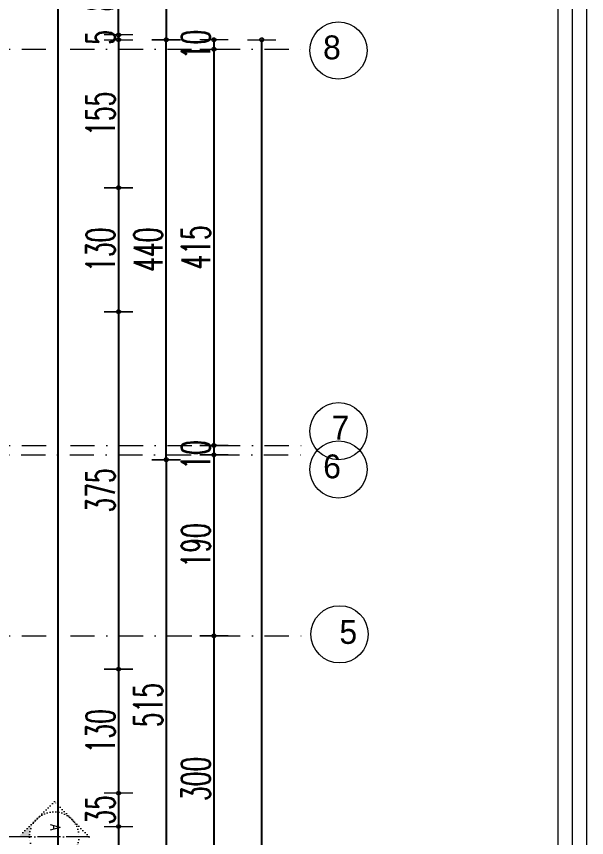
# Model space of a CAD drawing. Header units: millimetres. Extents: x -16104 to 67872, y -88009 to 12107.
# Drawn here: x 27645 to 28243, y -6471 to -5610 of the extents above; entities that cross this region are included whole.
import ezdxf
from ezdxf.enums import TextEntityAlignment as Align

# ---------------------------------------------------------------- set-up
doc = ezdxf.new("R2010")
doc.units = ezdxf.units.MM
for name, pattern in [('ACAD_ISO04W100', [30, 24, -3, 0, -3]), ('ACAD_ISO07W100', [3, 0, -3]), ('DASHDOTX2', [50.8, 25.4, -12.7, 0, -12.7])]:
    doc.linetypes.add(name, pattern=pattern)
doc.layers.get('0').update_dxf_attribs({"color": 241})
for name, color, linetype, lineweight in [('AKS', 1, 'ACAD_ISO07W100', 5), ('akslar', 144, 'Continuous', 20), ('c05', 32, 'Continuous', 13), ('OLCU', 54, 'Continuous', 13)]:
    doc.layers.add(name, color=color, linetype=linetype, lineweight=lineweight)
doc.styles.add('DIM', font='Txttw.shx', dxfattribs={"width": 0.6})
doc.styles.add('DIMENSIONS', font='simplex', dxfattribs={"width": 0.8})
doc.dimstyles.new('50', dxfattribs={"dimscale": 0, "dimtxt": 30, "dimasz": 1, "dimexe": 0, "dimexo": 2, "dimgap": 4, "dimtad": 1, "dimdec": 0, "dimzin": 0, "dimdsep": 46, "dimtxsty": 'DIM', "dimblk1": 'DOT', "dimblk2": 'DOT', "dimsah": 1, "dimcen": 1.5, "dimdle": 3, "dimse1": 1, "dimse2": 1, "dimclrd": 256, "dimclre": 9, "dimclrt": 256, "dimadec": 0, "dimazin": 0, "dimtfac": 0.24, "dimtdec": 0, "dimtix": 1, "dimtmove": 2, "dimatfit": 3, "dimldrblk": 'DOT', "dimfxl": 0, "dimtolj": 1, "dimtzin": 15, "dimarcsym": 0})

# ---------------------------------------------------------------- blocks, each defined once
blk = doc.blocks.new('DOT')
for p, q in [((0, 15), (0, -15)), ((-2, 0), (0, 0)), ((2, 0), (0, 0))]:
    blk.add_line(p, q)
blk.add_circle((0, 0), 2)
blk = doc.blocks.new('*D7394')
at = {"layer": 'Defpoints', "color": 0, "transparency": 16777216}
for p in [(27702.37, -5634.56), (27702.37, -5789.72), (27752.37, -5789.72)]:
    blk.add_point(p, dxfattribs=at)
at = {"layer": 'OLCU', "lineweight": -2, "transparency": 16777216}
blk.add_line((27752.37, -5635.56), (27752.37, -5788.72), dxfattribs=at)
for p, rotation in [((27752.37, -5634.56), 90), ((27752.37, -5789.72), 270)]:
    blk.add_blockref('DOT', p, dxfattribs=dict(at, rotation=rotation))
at = {"layer": 'OLCU', "transparency": 16777216, "insert": (27733.37, -5712.14), "char_height": 30, "attachment_point": 5, "rotation": 90, "style": 'DIM'}
blk.add_mtext('\\A1;155', dxfattribs=at)
blk = doc.blocks.new('*D7395')
at = {"layer": 'Defpoints', "color": 0, "transparency": 16777216}
for p in [(27702.37, -5789.72), (27702.37, -5919.72), (27752.37, -5919.72)]:
    blk.add_point(p, dxfattribs=at)
at = {"layer": 'OLCU', "lineweight": -2, "transparency": 16777216}
blk.add_line((27752.37, -5790.72), (27752.37, -5918.72), dxfattribs=at)
for p, rotation in [((27752.37, -5789.72), 90), ((27752.37, -5919.72), 270)]:
    blk.add_blockref('DOT', p, dxfattribs=dict(at, rotation=rotation))
at = {"layer": 'OLCU', "transparency": 16777216, "insert": (27733.37, -5854.72), "char_height": 30, "attachment_point": 5, "rotation": 90, "style": 'DIM'}
blk.add_mtext('\\A1;130', dxfattribs=at)
blk = doc.blocks.new('*D7396')
at = {"layer": 'Defpoints', "color": 0, "transparency": 16777216}
for p in [(27702.37, -5919.72), (27702.37, -6294.56), (27752.37, -6294.56)]:
    blk.add_point(p, dxfattribs=at)
at = {"layer": 'OLCU', "lineweight": -2, "transparency": 16777216}
blk.add_line((27752.37, -5920.72), (27752.37, -6293.56), dxfattribs=at)
for p, rotation in [((27752.37, -5919.72), 90), ((27752.37, -6294.56), 270)]:
    blk.add_blockref('DOT', p, dxfattribs=dict(at, rotation=rotation))
at = {"layer": 'OLCU', "transparency": 16777216, "insert": (27733.37, -6107.14), "char_height": 30, "attachment_point": 5, "rotation": 90, "style": 'DIM'}
blk.add_mtext('\\A1;375', dxfattribs=at)
blk = doc.blocks.new('*D7397')
at = {"layer": 'Defpoints', "color": 0, "transparency": 16777216}
for p in [(27702.37, -6294.56), (27702.37, -6424.56), (27752.37, -6424.56)]:
    blk.add_point(p, dxfattribs=at)
at = {"layer": 'OLCU', "lineweight": -2, "transparency": 16777216}
blk.add_line((27752.37, -6295.56), (27752.37, -6423.56), dxfattribs=at)
for p, rotation in [((27752.37, -6294.56), 90), ((27752.37, -6424.56), 270)]:
    blk.add_blockref('DOT', p, dxfattribs=dict(at, rotation=rotation))
at = {"layer": 'OLCU', "transparency": 16777216, "insert": (27733.37, -6359.56), "char_height": 30, "attachment_point": 5, "rotation": 90, "style": 'DIM'}
blk.add_mtext('\\A1;130', dxfattribs=at)
blk = doc.blocks.new('*D7398')
at = {"layer": 'Defpoints', "color": 0, "transparency": 16777216}
for p in [(27702.37, -6459.56), (27702.37, -6539.31), (27752.37, -6539.31)]:
    blk.add_point(p, dxfattribs=at)
at = {"layer": 'OLCU', "lineweight": -2, "transparency": 16777216}
blk.add_line((27752.37, -6460.56), (27752.37, -6538.31), dxfattribs=at)
for p, rotation in [((27752.37, -6459.56), 90), ((27752.37, -6539.31), 270)]:
    blk.add_blockref('DOT', p, dxfattribs=dict(at, rotation=rotation))
at = {"layer": 'OLCU', "transparency": 16777216, "insert": (27733.37, -6499.44), "char_height": 30, "attachment_point": 5, "rotation": 90, "style": 'DIM'}
blk.add_mtext('\\A1;80', dxfattribs=at)
blk = doc.blocks.new('*D7407')
at = {"layer": 'Defpoints', "color": 0, "transparency": 16777216}
for p in [(27802.37, -5634.56), (27802.37, -5644.57), (27852.37, -5644.57)]:
    blk.add_point(p, dxfattribs=at)
at = {"layer": 'OLCU', "lineweight": -2, "transparency": 16777216}
for p, q in [((27852.37, -5633.56), (27852.37, -5632.56)), ((27852.37, -5634.56), (27852.37, -5644.57)), ((27852.37, -5645.57), (27852.37, -5646.57))]:
    blk.add_line(p, q, dxfattribs=at)
for p, rotation in [((27852.37, -5634.56), 270), ((27852.37, -5644.57), 90)]:
    blk.add_blockref('DOT', p, dxfattribs=dict(at, rotation=rotation))
at = {"layer": 'OLCU', "transparency": 16777216, "insert": (27833.37, -5639.56), "char_height": 30, "attachment_point": 5, "rotation": 90, "style": 'DIM'}
blk.add_mtext('\\A1;10', dxfattribs=at)
blk = doc.blocks.new('*D7409')
at = {"layer": 'Defpoints', "color": 0, "transparency": 16777216}
for p in [(27867.37, -5634.56), (27902.37, -5634.56), (27867.37, -7444.06)]:
    blk.add_point(p, dxfattribs=at)
at = {"layer": 'OLCU', "lineweight": -2, "transparency": 16777216}
blk.add_line((27902.37, -7443.06), (27902.37, -5635.56), dxfattribs=at)
for p, rotation in [((27902.37, -5634.56), 90), ((27902.37, -7444.06), 270)]:
    blk.add_blockref('DOT', p, dxfattribs=dict(at, rotation=rotation))
at = {"layer": 'OLCU', "transparency": 16777216, "insert": (27883.37, -6539.31), "char_height": 30, "attachment_point": 5, "rotation": 90, "style": 'DIM'}
blk.add_mtext('\\A1;1810', dxfattribs=at)
blk = doc.blocks.new('*D7453')
at = {"layer": 'Defpoints', "color": 0, "transparency": 16777216}
for p in [(27752.37, -6424.56), (27752.37, -6459.56), (27752.37, -6459.56)]:
    blk.add_point(p, dxfattribs=at)
at = {"layer": 'OLCU', "lineweight": -2, "transparency": 16777216}
for p, q in [((27752.37, -6423.56), (27752.37, -6422.56)), ((27752.37, -6424.56), (27752.37, -6459.56)), ((27752.37, -6460.56), (27752.37, -6461.56))]:
    blk.add_line(p, q, dxfattribs=at)
for p, rotation in [((27752.37, -6424.56), 270), ((27752.37, -6459.56), 90)]:
    blk.add_blockref('DOT', p, dxfattribs=dict(at, rotation=rotation))
at = {"layer": 'OLCU', "transparency": 16777216, "insert": (27733.37, -6442.06), "char_height": 30, "attachment_point": 5, "rotation": 90, "style": 'DIM'}
blk.add_mtext('\\A1;35', dxfattribs=at)
blk = doc.blocks.new('*D7454')
at = {"layer": 'Defpoints', "color": 0, "transparency": 16777216}
for p in [(27702.37, -5629.56), (27702.37, -5634.56), (27752.37, -5634.56)]:
    blk.add_point(p, dxfattribs=at)
at = {"layer": 'OLCU', "lineweight": -2, "transparency": 16777216}
for p, q in [((27752.37, -5628.56), (27752.37, -5627.56)), ((27752.37, -5629.56), (27752.37, -5634.56)), ((27752.37, -5635.56), (27752.37, -5636.56))]:
    blk.add_line(p, q, dxfattribs=at)
for p, rotation in [((27752.37, -5629.56), 270), ((27752.37, -5634.56), 90)]:
    blk.add_blockref('DOT', p, dxfattribs=dict(at, rotation=rotation))
at = {"layer": 'OLCU', "transparency": 16777216, "insert": (27733.37, -5632.06), "char_height": 30, "attachment_point": 5, "rotation": 90, "style": 'DIM'}
blk.add_mtext('\\A1;5', dxfattribs=at)
blk = doc.blocks.new('*D7455')
at = {"layer": 'Defpoints', "color": 0, "transparency": 16777216}
for p in [(27702.37, -5549.56), (27752.37, -5549.56), (27702.37, -5629.56)]:
    blk.add_point(p, dxfattribs=at)
at = {"layer": 'OLCU', "lineweight": -2, "transparency": 16777216}
blk.add_line((27752.37, -5628.56), (27752.37, -5550.56), dxfattribs=at)
for p, rotation in [((27752.37, -5549.56), 90), ((27752.37, -5629.56), 270)]:
    blk.add_blockref('DOT', p, dxfattribs=dict(at, rotation=rotation))
at = {"layer": 'OLCU', "transparency": 16777216, "insert": (27733.37, -5589.56), "char_height": 30, "attachment_point": 5, "rotation": 90, "style": 'DIM'}
blk.add_mtext('\\A1;80', dxfattribs=at)
blk = doc.blocks.new('*D7458')
at = {"layer": 'Defpoints', "color": 0, "transparency": 16777216}
for p in [(27703.74, -5484.56), (27702.37, -5634.56), (27802.37, -5634.56)]:
    blk.add_point(p, dxfattribs=at)
at = {"layer": 'OLCU', "lineweight": -2, "transparency": 16777216}
blk.add_line((27802.37, -5485.56), (27802.37, -5633.56), dxfattribs=at)
for p, rotation in [((27802.37, -5484.56), 90), ((27802.37, -5634.56), 270)]:
    blk.add_blockref('DOT', p, dxfattribs=dict(at, rotation=rotation))
at = {"layer": 'OLCU', "transparency": 16777216, "insert": (27783.37, -5559.56), "char_height": 30, "attachment_point": 5, "rotation": 90, "style": 'DIM'}
blk.add_mtext('\\A1;150', dxfattribs=at)
blk = doc.blocks.new('*D7459')
at = {"layer": 'Defpoints', "color": 0, "transparency": 16777216}
for p in [(27702.37, -6074.87), (27702.37, -6589.56), (27802.37, -6589.56)]:
    blk.add_point(p, dxfattribs=at)
at = {"layer": 'OLCU', "lineweight": -2, "transparency": 16777216}
blk.add_line((27802.37, -6075.87), (27802.37, -6588.56), dxfattribs=at)
for p, rotation in [((27802.37, -6074.87), 90), ((27802.37, -6589.56), 270)]:
    blk.add_blockref('DOT', p, dxfattribs=dict(at, rotation=rotation))
at = {"layer": 'OLCU', "transparency": 16777216, "insert": (27783.37, -6332.22), "char_height": 30, "attachment_point": 5, "rotation": 90, "style": 'DIM'}
blk.add_mtext('\\A1;515', dxfattribs=at)
blk = doc.blocks.new('*D7460')
at = {"layer": 'Defpoints', "color": 0, "transparency": 16777216}
for p in [(27802.37, -5634.56), (27802.37, -5634.56), (27802.37, -6074.87)]:
    blk.add_point(p, dxfattribs=at)
at = {"layer": 'OLCU', "lineweight": -2, "transparency": 16777216}
blk.add_line((27802.37, -6073.87), (27802.37, -5635.56), dxfattribs=at)
for p, rotation in [((27802.37, -5634.56), 90), ((27802.37, -6074.87), 270)]:
    blk.add_blockref('DOT', p, dxfattribs=dict(at, rotation=rotation))
at = {"layer": 'OLCU', "transparency": 16777216, "insert": (27783.37, -5854.72), "char_height": 30, "attachment_point": 5, "rotation": 90, "style": 'DIM'}
blk.add_mtext('\\A1;440', dxfattribs=at)
blk = doc.blocks.new('*D7500')
at = {"layer": 'Defpoints', "color": 0, "transparency": 16777216}
for p in [(27852.37, -5644.57), (27852.37, -6059.87), (27852.37, -6059.87)]:
    blk.add_point(p, dxfattribs=at)
at = {"layer": 'OLCU', "lineweight": -2, "transparency": 16777216}
blk.add_line((27852.37, -5645.57), (27852.37, -6058.87), dxfattribs=at)
for p, rotation in [((27852.37, -5644.57), 90), ((27852.37, -6059.87), 270)]:
    blk.add_blockref('DOT', p, dxfattribs=dict(at, rotation=rotation))
at = {"layer": 'OLCU', "transparency": 16777216, "insert": (27833.37, -5852.22), "char_height": 30, "attachment_point": 5, "rotation": 90, "style": 'DIM'}
blk.add_mtext('\\A1;415', dxfattribs=at)
blk = doc.blocks.new('*D7501')
at = {"layer": 'Defpoints', "color": 0, "transparency": 16777216}
for p in [(27852.37, -6059.87), (27852.37, -6069.87), (27852.37, -6069.87)]:
    blk.add_point(p, dxfattribs=at)
at = {"layer": 'OLCU', "lineweight": -2, "transparency": 16777216}
blk.add_line((27852.37, -6060.87), (27852.37, -6068.87), dxfattribs=at)
for p, rotation in [((27852.37, -6059.87), 90), ((27852.37, -6069.87), 270)]:
    blk.add_blockref('DOT', p, dxfattribs=dict(at, rotation=rotation))
at = {"layer": 'OLCU', "transparency": 16777216, "insert": (27833.37, -6069.87), "char_height": 30, "attachment_point": 5, "rotation": 90, "style": 'DIM'}
blk.add_mtext('\\A1;10', dxfattribs=at)
blk = doc.blocks.new('*D7502')
at = {"layer": 'Defpoints', "color": 0, "transparency": 16777216}
for p in [(27852.37, -6069.87), (27852.37, -6259.56), (27852.37, -6259.56)]:
    blk.add_point(p, dxfattribs=at)
at = {"layer": 'OLCU', "lineweight": -2, "transparency": 16777216}
blk.add_line((27852.37, -6070.87), (27852.37, -6258.56), dxfattribs=at)
for p, rotation in [((27852.37, -6069.87), 90), ((27852.37, -6259.56), 270)]:
    blk.add_blockref('DOT', p, dxfattribs=dict(at, rotation=rotation))
at = {"layer": 'OLCU', "transparency": 16777216, "insert": (27833.37, -6164.72), "char_height": 30, "attachment_point": 5, "rotation": 90, "style": 'DIM'}
blk.add_mtext('\\A1;190', dxfattribs=at)
blk = doc.blocks.new('*D7503')
at = {"layer": 'Defpoints', "color": 0, "transparency": 16777216}
for p in [(27852.37, -6259.56), (27852.37, -6559.56), (27852.37, -6559.56)]:
    blk.add_point(p, dxfattribs=at)
at = {"layer": 'OLCU', "lineweight": -2, "transparency": 16777216}
blk.add_line((27852.37, -6260.56), (27852.37, -6558.56), dxfattribs=at)
for p, rotation in [((27852.37, -6259.56), 90), ((27852.37, -6559.56), 270)]:
    blk.add_blockref('DOT', p, dxfattribs=dict(at, rotation=rotation))
at = {"layer": 'OLCU', "transparency": 16777216, "insert": (27833.37, -6409.56), "char_height": 30, "attachment_point": 5, "rotation": 90, "style": 'DIM'}
blk.add_mtext('\\A1;300', dxfattribs=at)
blk = doc.blocks.new('*D7520')
at = {"layer": 'Defpoints', "color": 0, "transparency": 16777216}
for p in [(27688.74, -5484.56), (27688.74, -7594.06), (27688.74, -7594.06)]:
    blk.add_point(p, dxfattribs=at)
at = {"layer": 'OLCU', "lineweight": -2, "transparency": 16777216}
blk.add_line((27688.74, -5485.56), (27688.74, -7593.06), dxfattribs=at)
for p, rotation in [((27688.74, -5484.56), 90), ((27688.74, -7594.06), 270)]:
    blk.add_blockref('DOT', p, dxfattribs=dict(at, rotation=rotation))
at = {"layer": 'OLCU', "transparency": 16777216, "insert": (27669.74, -6539.31), "char_height": 30, "attachment_point": 5, "rotation": 90, "style": 'DIM'}
blk.add_mtext('\\A1;2110', dxfattribs=at)

msp = doc.modelspace()

# ---------------------------------------------------------------- hatches: boundary and pattern name
at = {"layer": 'AKS'}
msp.add_hatch(color=1, dxfattribs=at).paths.add_polyline_path([(27648.21, -6469.7), (27666.68, -6451.5, 0.198912), (27658.95, -6469.78)])
msp.add_hatch(color=1, dxfattribs=at).paths.add_polyline_path([(27648.21, -6469.7), (27666.68, -6451.5, 0.198912), (27658.95, -6469.78)])

# ---------------------------------------------------------------- linework, layer by layer
at = {"layer": 'AKS', "color": 1, "linetype": 'ACAD_ISO07W100'}
for p, q in [((27685.15, -6433.3), (27648.21, -6469.7)), ((27721.55, -6470.24), (27685.15, -6433.3))]:
    msp.add_line(p, q, dxfattribs=at)
at = {"layer": 'AKS', "color": 1, "linetype": 'ACAD_ISO04W100'}
msp.add_line((27721.55, -6470.24), (25113.2, -6470.24), dxfattribs=at)
at = {"layer": 'AKS', "linetype": 'ByBlock'}
for centre in [(27982.81, -5645.74), (27982.93, -6045.06), (27982.93, -6085.06), (27984.05, -6257.99)]:
    msp.add_circle(centre, 30, dxfattribs=at)
at = {"layer": 'AKS', "color": 1, "linetype": 'ACAD_ISO07W100'}
msp.add_circle((27684.88, -6469.97), 25.93, dxfattribs=at)
at = {"layer": 'akslar', "linetype": 'DASHDOTX2'}
for p, q in [((24902.25, -5644.57), (27952.25, -5644.57)), ((24902.37, -6059.87), (27952.37, -6059.87)), ((26326.87, -6069.87), (27952.37, -6069.87)), ((24902.37, -6259.56), (27952.37, -6259.56))]:
    msp.add_line(p, q, dxfattribs=at)
at = {"layer": 'c05'}
for points in [[(28242.92, -8120.02), (28242.92, -8330.26), (24712.66, -8330.26), (24712.66, -4952.49), (28242.92, -4952.49), (28242.92, -6808.57)], [(28227.92, -8120.02), (28227.92, -8315.26), (24727.66, -8315.26), (24727.66, -4967.49), (28227.92, -4967.49), (28227.92, -6808.57)], [(28212.92, -8120.02), (28212.92, -8300.26), (24742.66, -8300.26), (24742.66, -4982.49), (28212.92, -4982.49), (28212.92, -6808.57)]]:
    msp.add_lwpolyline(points, dxfattribs=at)

# ---------------------------------------------------------------- texts
at = {"layer": 'AKS', "color": 1, "style": 'DIMENSIONS', "width": 0.8}
msp.add_text('A', height=10.37, rotation=269.57786, dxfattribs=at).set_placement((27686, -6460.58), align=Align.MIDDLE)
at = {"layer": 'AKS', "char_height": 25, "width": 35.6591, "attachment_point": 1}
for s, insert in [('8', (27966.71, -5630.07)), ('7', (27975.69, -6028.72)), ('6', (27966.83, -6069.4)), ('5', (27983.86, -6242.99))]:
    msp.add_mtext(s, dxfattribs=dict(at, insert=insert))

# ---------------------------------------------------------------- dimensions: what is measured, and where the dimension line sits
at = {"layer": 'OLCU'}
for base, p1, p2, text, picture, middle in [((27688.74, -7594.06), (27688.74, -5484.56), (27688.74, -7594.06), '2110', '*D7520', (27669.74, -6539.31)), ((27902.37, -5634.56), (27867.37, -7444.06), (27867.37, -5634.56), '1810', '*D7409', (27883.37, -6539.31)), ((27852.37, -6059.87), (27852.37, -5644.57), (27852.37, -6059.87), '415', '*D7500', (27833.37, -5852.22)), ((27852.37, -6259.56), (27852.37, -6069.87), (27852.37, -6259.56), '190', '*D7502', (27833.37, -6164.72)), ((27852.37, -6559.56), (27852.37, -6259.56), (27852.37, -6559.56), '300', '*D7503', (27833.37, -6409.56))]:
    dim = msp.add_linear_dim(base=base, p1=p1, p2=p2, angle=90, text=text, dimstyle='50', override={"dimscale": 1}, dxfattribs=at)
    dim.commit()
    dim.dimension.update_dxf_attribs({"geometry": picture, "text_midpoint": middle})
for base, p1, p2, picture, middle in [((27802.37, -5634.56), (27703.74, -5484.56), (27702.37, -5634.56), '*D7458', (27783.37, -5559.56)), ((27752.37, -5549.56), (27702.37, -5629.56), (27702.37, -5549.56), '*D7455', (27733.37, -5589.56)), ((27752.37, -5634.56), (27702.37, -5629.56), (27702.37, -5634.56), '*D7454', (27733.37, -5632.06)), ((27852.37, -5644.57), (27802.37, -5634.56), (27802.37, -5644.57), '*D7407', (27833.37, -5639.56)), ((27752.37, -5789.72), (27702.37, -5634.56), (27702.37, -5789.72), '*D7394', (27733.37, -5712.14)), ((27802.37, -5634.56), (27802.37, -6074.87), (27802.37, -5634.56), '*D7460', (27783.37, -5854.72)), ((27752.37, -5919.72), (27702.37, -5789.72), (27702.37, -5919.72), '*D7395', (27733.37, -5854.72)), ((27752.37, -6294.56), (27702.37, -5919.72), (27702.37, -6294.56), '*D7396', (27733.37, -6107.14)), ((27802.37, -6589.56), (27702.37, -6074.87), (27702.37, -6589.56), '*D7459', (27783.37, -6332.22)), ((27752.37, -6424.56), (27702.37, -6294.56), (27702.37, -6424.56), '*D7397', (27733.37, -6359.56)), ((27752.37, -6459.56), (27752.37, -6424.56), (27752.37, -6459.56), '*D7453', (27733.37, -6442.06)), ((27752.37, -6539.31), (27702.37, -6459.56), (27702.37, -6539.31), '*D7398', (27733.37, -6499.44))]:
    dim = msp.add_linear_dim(base=base, p1=p1, p2=p2, angle=90, dimstyle='50', override={"dimscale": 1}, dxfattribs=at)
    dim.commit()
    dim.dimension.update_dxf_attribs({"geometry": picture, "text_midpoint": middle})
dim = msp.add_linear_dim(base=(27852.37, -6069.87), p1=(27852.37, -6059.87), p2=(27852.37, -6069.87), angle=90, text='10', dimstyle='50', override={"dimscale": 1}, dxfattribs=at)
dim.commit()
dim.dimension.update_dxf_attribs({"geometry": '*D7501', "text_midpoint": (27833.37, -6069.87), "dimtype": 160})

doc.saveas('drawing.dxf')
